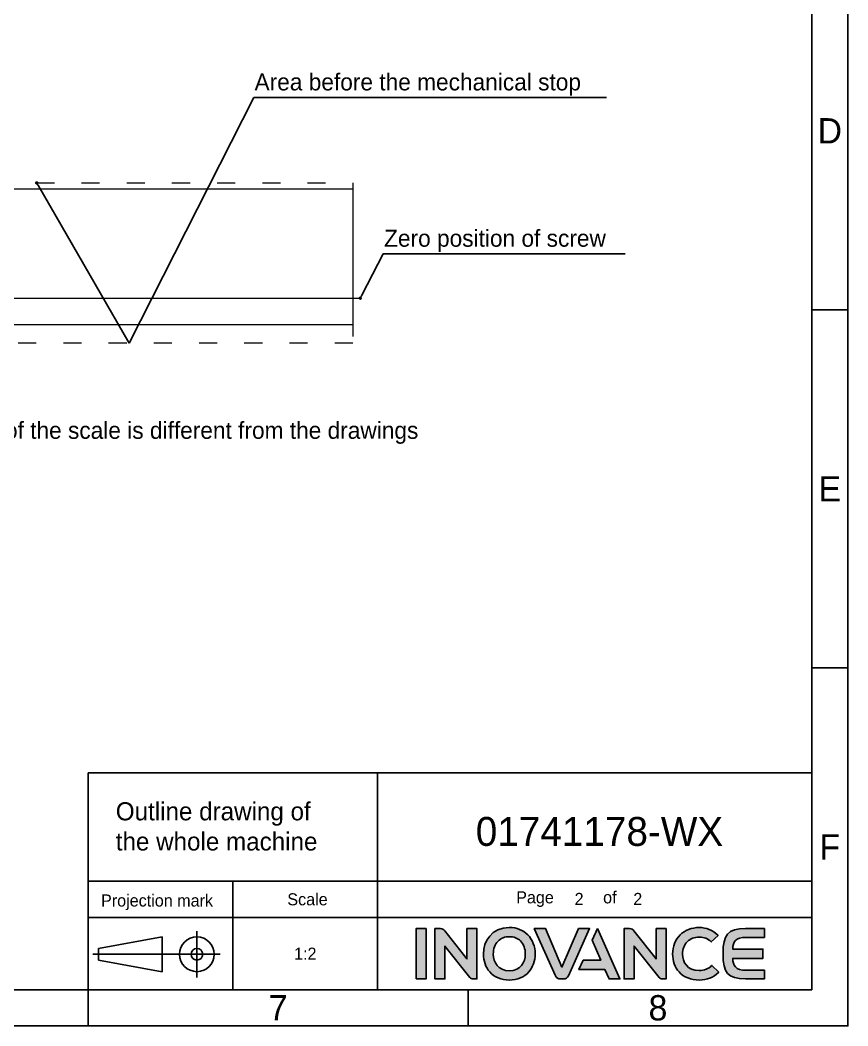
# Model space of a CAD drawing. Header units: millimetres. Extents: x 4086 to 8300, y 123 to 1549.
# Drawn here: x 7750 to 8300, y 124 to 791 of the extents above; entities that cross this region are included whole.
import ezdxf
from ezdxf import colors
from ezdxf.entities.mleader import LeaderData, LeaderLine
from ezdxf.enums import TextEntityAlignment as Align
from ezdxf.math import Vec2, Vec3

# ---------------------------------------------------------------- set-up
doc = ezdxf.new("R2010")
doc.units = ezdxf.units.MM
doc.linetypes.add('ACAD_ISO03W100', pattern=[30, 12, -18])
doc.layers.add('logo-蓝色', color=7, linetype='Continuous', true_color=0x008ccf)
for name, color, linetype, lineweight in [('标注层', 7, 'Continuous', 0), ('细线层', 7, 'Continuous', 0), ('虚线层', 7, 'ACAD_ISO03W100', 0)]:
    doc.layers.add(name, color=color, linetype=linetype, lineweight=lineweight)
doc.styles.get("Standard").update_dxf_attribs({"font": 'simsun.ttc'})
doc.styles.add('思源黑', font='SourceHanSansCN-Normal.ttf')

# ---------------------------------------------------------------- blocks, each defined once
blk = doc.blocks.new('1')
at = {"layer": 'logo-蓝色'}
h = blk.add_hatch(color=256, dxfattribs=at)
h.dxf.hatch_style = 1
edge = h.paths.add_edge_path()
edge.add_spline(control_points=[(8013.23, 154.78), (8013.23, 154.78), (8019.82, 154.78), (8019.82, 154.78), (8019.82, 154.78), (8019.82, 154.78), (8019.82, 188.18), (8019.82, 188.18), (8019.82, 188.18), (8019.82, 188.18), (8013.23, 188.18), (8013.23, 188.18), (8013.23, 188.18), (8013.23, 188.18), (8013.23, 154.78), (8013.23, 154.78)], knot_values=[0, 0, 0, 0, 0.25, 0.25, 0.25, 0.25, 0.5, 0.5, 0.5, 0.5, 0.75, 0.75, 0.75, 0.75, 1, 1, 1, 1], degree=3, periodic=1)
h = blk.add_hatch(color=256, dxfattribs=at)
h.dxf.hatch_style = 1
edge = h.paths.add_edge_path()
edge.add_spline(control_points=[(8046.94, 188.21), (8046.94, 188.21), (8046.94, 168.1), (8046.94, 168.1), (8046.94, 168.1), (8046.94, 168.1), (8032.19, 186.74), (8032.19, 186.74), (8032.19, 186.74), (8031.53, 187.61), (8030.5, 188.16), (8029.33, 188.16), (8029.33, 188.16), (8029.33, 188.16), (8025.72, 188.16), (8025.72, 188.16), (8025.72, 188.16), (8025.72, 188.16), (8025.72, 154.75), (8025.72, 154.75), (8025.72, 154.75), (8025.72, 154.75), (8032.36, 154.75), (8032.36, 154.75), (8032.36, 154.75), (8032.36, 154.75), (8032.36, 176.6), (8032.36, 176.6), (8032.36, 176.6), (8032.36, 176.6), (8048.9, 155.77), (8048.9, 155.77), (8048.9, 155.77), (8049.38, 155.15), (8050.12, 154.75), (8050.96, 154.75), (8050.96, 154.75), (8050.96, 154.75), (8053.57, 154.75), (8053.57, 154.75), (8053.57, 154.75), (8053.57, 154.75), (8053.57, 188.21), (8053.57, 188.21), (8053.57, 188.21), (8053.57, 188.21), (8046.94, 188.21), (8046.94, 188.21)], knot_values=[0, 0, 0, 0, 0.083333, 0.083333, 0.083333, 0.083333, 0.166667, 0.166667, 0.166667, 0.166667, 0.25, 0.25, 0.25, 0.25, 0.333333, 0.333333, 0.333333, 0.333333, 0.416667, 0.416667, 0.416667, 0.416667, 0.5, 0.5, 0.5, 0.5, 0.583333, 0.583333, 0.583333, 0.583333, 0.666667, 0.666667, 0.666667, 0.666667, 0.75, 0.75, 0.75, 0.75, 0.833333, 0.833333, 0.833333, 0.833333, 0.916667, 0.916667, 0.916667, 0.916667, 1, 1, 1, 1], degree=3, periodic=1)
h = blk.add_hatch(color=256, dxfattribs=at)
h.dxf.hatch_style = 1
edge = h.paths.add_edge_path(flags=16)
edge.add_spline(control_points=[(8067.54, 179.9), (8069.43, 181.84), (8071.96, 182.81), (8075.04, 182.81), (8075.04, 182.81), (8078.11, 182.81), (8080.61, 181.85), (8082.47, 179.96), (8082.47, 179.96), (8084.53, 177.86), (8085.68, 174.68), (8085.63, 171.25), (8085.63, 171.25), (8085.53, 165.9), (8082.7, 160.19), (8075.04, 160.19), (8075.04, 160.19), (8067.42, 160.19), (8064.55, 165.88), (8064.41, 171.2), (8064.41, 171.2), (8064.32, 174.6), (8065.46, 177.77), (8067.54, 179.9)], knot_values=[0, 0, 0, 0, 0.166667, 0.166667, 0.166667, 0.166667, 0.333333, 0.333333, 0.333333, 0.333333, 0.5, 0.5, 0.5, 0.5, 0.666667, 0.666667, 0.666667, 0.666667, 0.833333, 0.833333, 0.833333, 0.833333, 1, 1, 1, 1], degree=3, periodic=0)
edge = h.paths.add_edge_path()
edge.add_spline(control_points=[(8075.04, 188.89), (8063.23, 188.89), (8057.87, 179.77), (8057.87, 171.29), (8057.87, 171.29), (8057.87, 166.68), (8059.36, 162.46), (8062.06, 159.4), (8062.06, 159.4), (8065.12, 155.91), (8069.62, 154.07), (8075.04, 154.07), (8075.04, 154.07), (8080.43, 154.07), (8084.92, 155.94), (8087.98, 159.47), (8087.98, 159.47), (8090.63, 162.55), (8092.12, 166.76), (8092.17, 171.33), (8092.17, 171.33), (8092.22, 176.26), (8090.44, 180.93), (8087.25, 184.14), (8087.25, 184.14), (8084.18, 187.25), (8079.95, 188.89), (8075.04, 188.89)], knot_values=[0, 0, 0, 0, 0.142857, 0.142857, 0.142857, 0.142857, 0.285714, 0.285714, 0.285714, 0.285714, 0.428571, 0.428571, 0.428571, 0.428571, 0.571429, 0.571429, 0.571429, 0.571429, 0.714286, 0.714286, 0.714286, 0.714286, 0.857143, 0.857143, 0.857143, 0.857143, 1, 1, 1, 1], degree=3, periodic=0)
h = blk.add_hatch(color=256, dxfattribs=at)
h.dxf.hatch_style = 1
edge = h.paths.add_edge_path()
edge.add_spline(control_points=[(8120.89, 188.19), (8120.89, 188.19), (8109.97, 162.65), (8109.97, 162.65), (8109.97, 162.65), (8109.97, 162.65), (8099.04, 188.19), (8099.04, 188.19), (8099.04, 188.19), (8099.04, 188.19), (8091.61, 188.19), (8091.61, 188.19), (8091.61, 188.19), (8091.61, 188.19), (8105.64, 156.92), (8105.64, 156.92), (8105.64, 156.92), (8106.2, 155.66), (8107.46, 154.78), (8108.92, 154.78), (8108.92, 154.78), (8108.92, 154.78), (8108.95, 154.78), (8108.95, 154.78), (8108.95, 154.78), (8108.95, 154.78), (8110.97, 154.78), (8110.97, 154.78), (8110.97, 154.78), (8110.97, 154.78), (8111.01, 154.78), (8111.01, 154.78), (8111.01, 154.78), (8112.46, 154.78), (8113.72, 155.66), (8114.28, 156.91), (8114.28, 156.91), (8114.28, 156.91), (8128.32, 188.19), (8128.32, 188.19), (8128.32, 188.19), (8128.32, 188.19), (8120.89, 188.19), (8120.89, 188.19)], knot_values=[0, 0, 0, 0, 0.090909, 0.090909, 0.090909, 0.090909, 0.181818, 0.181818, 0.181818, 0.181818, 0.272727, 0.272727, 0.272727, 0.272727, 0.363636, 0.363636, 0.363636, 0.363636, 0.454545, 0.454545, 0.454545, 0.454545, 0.545455, 0.545455, 0.545455, 0.545455, 0.636364, 0.636364, 0.636364, 0.636364, 0.727273, 0.727273, 0.727273, 0.727273, 0.818182, 0.818182, 0.818182, 0.818182, 0.909091, 0.909091, 0.909091, 0.909091, 1, 1, 1, 1], degree=3, periodic=1)
h = blk.add_hatch(color=256, dxfattribs=at)
h.dxf.hatch_style = 1
edge = h.paths.add_edge_path()
edge.add_spline(control_points=[(8133.46, 188.19), (8133.46, 188.19), (8129.99, 180.42), (8129.99, 180.42), (8129.99, 180.42), (8129.99, 180.42), (8135.74, 167.21), (8135.74, 167.21), (8135.74, 167.21), (8135.74, 167.21), (8124.06, 167.21), (8124.06, 167.21), (8124.06, 167.21), (8124.06, 167.21), (8121.26, 161), (8121.26, 161), (8121.26, 161), (8121.26, 161), (8138.42, 161), (8138.42, 161), (8138.42, 161), (8138.42, 161), (8141.2, 154.78), (8141.2, 154.78), (8141.2, 154.78), (8141.2, 154.78), (8148.45, 154.78), (8148.45, 154.78), (8148.45, 154.78), (8148.45, 154.78), (8133.46, 188.19), (8133.46, 188.19)], knot_values=[0, 0, 0, 0, 0.125, 0.125, 0.125, 0.125, 0.25, 0.25, 0.25, 0.25, 0.375, 0.375, 0.375, 0.375, 0.5, 0.5, 0.5, 0.5, 0.625, 0.625, 0.625, 0.625, 0.75, 0.75, 0.75, 0.75, 0.875, 0.875, 0.875, 0.875, 1, 1, 1, 1], degree=3, periodic=1)
h = blk.add_hatch(color=256, dxfattribs=at)
h.dxf.hatch_style = 1
edge = h.paths.add_edge_path()
edge.add_spline(control_points=[(8172.43, 188.21), (8172.43, 188.21), (8172.43, 168.1), (8172.43, 168.1), (8172.43, 168.1), (8172.43, 168.1), (8157.68, 186.74), (8157.68, 186.74), (8157.68, 186.74), (8157.03, 187.61), (8155.99, 188.16), (8154.82, 188.16), (8154.82, 188.16), (8154.82, 188.16), (8151.22, 188.16), (8151.22, 188.16), (8151.22, 188.16), (8151.22, 188.16), (8151.22, 154.75), (8151.22, 154.75), (8151.22, 154.75), (8151.22, 154.75), (8157.86, 154.75), (8157.86, 154.75), (8157.86, 154.75), (8157.86, 154.75), (8157.86, 176.6), (8157.86, 176.6), (8157.86, 176.6), (8157.86, 176.6), (8174.4, 155.77), (8174.4, 155.77), (8174.4, 155.77), (8174.88, 155.15), (8175.63, 154.75), (8176.46, 154.75), (8176.46, 154.75), (8176.46, 154.75), (8179.07, 154.75), (8179.07, 154.75), (8179.07, 154.75), (8179.07, 154.75), (8179.07, 188.21), (8179.07, 188.21), (8179.07, 188.21), (8179.07, 188.21), (8172.43, 188.21), (8172.43, 188.21)], knot_values=[0, 0, 0, 0, 0.083333, 0.083333, 0.083333, 0.083333, 0.166667, 0.166667, 0.166667, 0.166667, 0.25, 0.25, 0.25, 0.25, 0.333333, 0.333333, 0.333333, 0.333333, 0.416667, 0.416667, 0.416667, 0.416667, 0.5, 0.5, 0.5, 0.5, 0.583333, 0.583333, 0.583333, 0.583333, 0.666667, 0.666667, 0.666667, 0.666667, 0.75, 0.75, 0.75, 0.75, 0.833333, 0.833333, 0.833333, 0.833333, 0.916667, 0.916667, 0.916667, 0.916667, 1, 1, 1, 1], degree=3, periodic=1)
h = blk.add_hatch(color=256, dxfattribs=at)
h.dxf.hatch_style = 1
edge = h.paths.add_edge_path()
edge.add_spline(control_points=[(8209.25, 163.61), (8207.23, 161.58), (8204.1, 160.33), (8201.1, 160.33), (8201.1, 160.33), (8192.96, 160.33), (8190, 165.99), (8189.95, 171.3), (8189.95, 171.3), (8189.93, 174.48), (8191.06, 177.46), (8193.08, 179.5), (8193.08, 179.5), (8195.06, 181.49), (8197.83, 182.54), (8201.1, 182.54), (8201.1, 182.54), (8204.13, 182.54), (8206.91, 181.45), (8208.93, 179.48), (8208.93, 179.48), (8208.93, 179.48), (8209.06, 179.35), (8209.06, 179.35), (8209.06, 179.35), (8209.06, 179.35), (8213.51, 183.64), (8213.51, 183.64), (8213.51, 183.64), (8213.51, 183.64), (8213.36, 183.79), (8213.36, 183.79), (8213.36, 183.79), (8209.98, 187.13), (8205.74, 188.89), (8201.1, 188.89), (8201.1, 188.89), (8195.92, 188.89), (8191.52, 187.22), (8188.35, 184.05), (8188.35, 184.05), (8185.19, 180.85), (8183.38, 176.21), (8183.4, 171.29), (8183.4, 171.29), (8183.43, 166.66), (8184.93, 162.46), (8187.63, 159.43), (8187.63, 159.43), (8190.75, 155.92), (8195.41, 154.07), (8201.1, 154.07), (8201.1, 154.07), (8206.11, 154.07), (8210.49, 155.79), (8213.78, 159.03), (8213.78, 159.03), (8213.78, 159.03), (8213.94, 159.17), (8213.94, 159.17), (8213.94, 159.17), (8213.94, 159.17), (8209.41, 163.76), (8209.41, 163.76), (8209.41, 163.76), (8209.41, 163.76), (8209.25, 163.61), (8209.25, 163.61)], knot_values=[0, 0, 0, 0, 0.058824, 0.058824, 0.058824, 0.058824, 0.117647, 0.117647, 0.117647, 0.117647, 0.176471, 0.176471, 0.176471, 0.176471, 0.235294, 0.235294, 0.235294, 0.235294, 0.294118, 0.294118, 0.294118, 0.294118, 0.352941, 0.352941, 0.352941, 0.352941, 0.411765, 0.411765, 0.411765, 0.411765, 0.470588, 0.470588, 0.470588, 0.470588, 0.529412, 0.529412, 0.529412, 0.529412, 0.588235, 0.588235, 0.588235, 0.588235, 0.647059, 0.647059, 0.647059, 0.647059, 0.705882, 0.705882, 0.705882, 0.705882, 0.764706, 0.764706, 0.764706, 0.764706, 0.823529, 0.823529, 0.823529, 0.823529, 0.882353, 0.882353, 0.882353, 0.882353, 0.941176, 0.941176, 0.941176, 0.941176, 1, 1, 1, 1], degree=3, periodic=0)
h = blk.add_hatch(color=256, dxfattribs=at)
h.dxf.hatch_style = 1
edge = h.paths.add_edge_path()
edge.add_spline(control_points=[(8231.83, 182.36), (8231.83, 182.36), (8244.33, 182.36), (8244.33, 182.36), (8244.33, 182.36), (8244.33, 182.36), (8244.33, 188.19), (8244.33, 188.19), (8244.33, 188.19), (8244.33, 188.19), (8231.67, 188.19), (8231.67, 188.19), (8231.67, 188.19), (8220.02, 188.19), (8216.82, 183.73), (8216.82, 171.89), (8216.82, 171.89), (8216.82, 171.89), (8216.82, 171.49), (8216.82, 171.49), (8216.82, 171.49), (8216.82, 171.49), (8216.82, 171.47), (8216.82, 171.47), (8216.82, 171.47), (8216.82, 171.47), (8216.82, 171.46), (8216.82, 171.46), (8216.82, 171.46), (8216.82, 171.46), (8216.82, 171.46), (8216.82, 171.46), (8216.82, 171.46), (8216.82, 171.46), (8216.82, 171.05), (8216.82, 171.05), (8216.82, 171.05), (8216.82, 159.22), (8220.02, 154.76), (8231.67, 154.76), (8231.67, 154.76), (8231.67, 154.76), (8244.33, 154.76), (8244.33, 154.76), (8244.33, 154.76), (8244.33, 154.76), (8244.33, 160.58), (8244.33, 160.58), (8244.33, 160.58), (8244.33, 160.58), (8231.83, 160.58), (8231.83, 160.58), (8231.83, 160.58), (8228.75, 160.58), (8226.44, 161.14), (8225.01, 162.75), (8225.01, 162.75), (8223.9, 164.01), (8223.39, 166.03), (8223.25, 168.36), (8223.25, 168.36), (8223.25, 168.36), (8243.24, 168.36), (8243.24, 168.36), (8243.24, 168.36), (8243.24, 168.36), (8243.24, 171.47), (8243.24, 171.47), (8243.24, 171.47), (8243.24, 171.47), (8243.24, 174.59), (8243.24, 174.59), (8243.24, 174.59), (8243.24, 174.59), (8223.25, 174.59), (8223.25, 174.59), (8223.25, 174.59), (8223.39, 176.9), (8223.9, 178.93), (8225.01, 180.2), (8225.01, 180.2), (8226.44, 181.81), (8228.75, 182.36), (8231.83, 182.36)], knot_values=[0, 0, 0, 0, 0.047619, 0.047619, 0.047619, 0.047619, 0.095238, 0.095238, 0.095238, 0.095238, 0.142857, 0.142857, 0.142857, 0.142857, 0.190476, 0.190476, 0.190476, 0.190476, 0.238095, 0.238095, 0.238095, 0.238095, 0.285714, 0.285714, 0.285714, 0.285714, 0.333333, 0.333333, 0.333333, 0.333333, 0.380952, 0.380952, 0.380952, 0.380952, 0.428571, 0.428571, 0.428571, 0.428571, 0.47619, 0.47619, 0.47619, 0.47619, 0.52381, 0.52381, 0.52381, 0.52381, 0.571429, 0.571429, 0.571429, 0.571429, 0.619048, 0.619048, 0.619048, 0.619048, 0.666667, 0.666667, 0.666667, 0.666667, 0.714286, 0.714286, 0.714286, 0.714286, 0.761905, 0.761905, 0.761905, 0.761905, 0.809524, 0.809524, 0.809524, 0.809524, 0.857143, 0.857143, 0.857143, 0.857143, 0.904762, 0.904762, 0.904762, 0.904762, 0.952381, 0.952381, 0.952381, 0.952381, 1, 1, 1, 1], degree=3, periodic=0)
at = {"color": 2}
for p, q in [((8299.66, 598.82), (8275.66, 598.82)), ((8299.66, 361.22), (8275.66, 361.22)), ((8275.66, 291.62), (7795.66, 291.62)), ((7795.66, 147.62), (7795.66, 291.62)), ((7795.66, 291.62), (7882.06, 291.62)), ((7987.66, 147.62), (7987.66, 291.62)), ((7795.66, 147.62), (7795.66, 219.62)), ((7795.66, 219.62), (7882.06, 219.62)), ((7795.66, 219.62), (8275.66, 219.62)), ((7891.66, 147.62), (7891.66, 219.62)), ((7795.66, 195.62), (7987.66, 195.62)), ((7802.49, 174.96), (7844.73, 182.64)), ((7844.73, 159.6), (7844.73, 182.64)), ((7867.77, 155.76), (7867.77, 186.48)), ((7802.49, 174.96), (7802.49, 167.28)), ((7883.13, 171.12), (7798.65, 171.12)), ((7844.73, 159.6), (7802.49, 167.28)), ((7795.66, 123.62), (7795.66, 147.62)), ((8047.66, 123.62), (8047.66, 147.62))]:
    blk.add_line(p, q, dxfattribs=at)
for points in [[(6283.66, 123.62), (6283.66, 1549.22), (8299.66, 1549.22), (8299.66, 123.62)], [(6403.66, 147.62), (6403.66, 1525.22), (8275.66, 1525.22), (8275.66, 147.62)], [(7987.66, 195.62), (8275.66, 195.62), (8275.66, 147.62), (7987.66, 147.62)]]:
    blk.add_lwpolyline(points, close=True, dxfattribs=at)
for radius in [11.52, 3.84]:
    blk.add_circle((7867.77, 171.12), radius, dxfattribs=at)
at = {"layer": 'logo-蓝色'}
for points, knots in [([(8013.23, 154.78), (8013.23, 154.78), (8019.82, 154.78), (8019.82, 154.78), (8019.82, 154.78), (8019.82, 154.78), (8019.82, 188.18), (8019.82, 188.18), (8019.82, 188.18), (8019.82, 188.18), (8013.23, 188.18), (8013.23, 188.18), (8013.23, 188.18), (8013.23, 188.18), (8013.23, 154.78), (8013.23, 154.78)], [0, 0, 0, 0, 0.25, 0.25, 0.25, 0.25, 0.5, 0.5, 0.5, 0.5, 0.75, 0.75, 0.75, 0.75, 1, 1, 1, 1]), ([(8046.94, 188.21), (8046.94, 188.21), (8046.94, 168.1), (8046.94, 168.1), (8046.94, 168.1), (8046.94, 168.1), (8032.19, 186.74), (8032.19, 186.74), (8032.19, 186.74), (8031.53, 187.61), (8030.5, 188.16), (8029.33, 188.16), (8029.33, 188.16), (8029.33, 188.16), (8025.72, 188.16), (8025.72, 188.16), (8025.72, 188.16), (8025.72, 188.16), (8025.72, 154.75), (8025.72, 154.75), (8025.72, 154.75), (8025.72, 154.75), (8032.36, 154.75), (8032.36, 154.75), (8032.36, 154.75), (8032.36, 154.75), (8032.36, 176.6), (8032.36, 176.6), (8032.36, 176.6), (8032.36, 176.6), (8048.9, 155.77), (8048.9, 155.77), (8048.9, 155.77), (8049.38, 155.15), (8050.12, 154.75), (8050.96, 154.75), (8050.96, 154.75), (8050.96, 154.75), (8053.57, 154.75), (8053.57, 154.75), (8053.57, 154.75), (8053.57, 154.75), (8053.57, 188.21), (8053.57, 188.21), (8053.57, 188.21), (8053.57, 188.21), (8046.94, 188.21), (8046.94, 188.21)], [0, 0, 0, 0, 0.083333, 0.083333, 0.083333, 0.083333, 0.166667, 0.166667, 0.166667, 0.166667, 0.25, 0.25, 0.25, 0.25, 0.333333, 0.333333, 0.333333, 0.333333, 0.416667, 0.416667, 0.416667, 0.416667, 0.5, 0.5, 0.5, 0.5, 0.583333, 0.583333, 0.583333, 0.583333, 0.666667, 0.666667, 0.666667, 0.666667, 0.75, 0.75, 0.75, 0.75, 0.833333, 0.833333, 0.833333, 0.833333, 0.916667, 0.916667, 0.916667, 0.916667, 1, 1, 1, 1]), ([(8075.04, 188.89), (8063.23, 188.89), (8057.87, 179.77), (8057.87, 171.29), (8057.87, 171.29), (8057.87, 166.68), (8059.36, 162.46), (8062.06, 159.4), (8062.06, 159.4), (8065.12, 155.91), (8069.62, 154.07), (8075.04, 154.07), (8075.04, 154.07), (8080.43, 154.07), (8084.92, 155.94), (8087.98, 159.47), (8087.98, 159.47), (8090.63, 162.55), (8092.12, 166.76), (8092.17, 171.33), (8092.17, 171.33), (8092.22, 176.26), (8090.44, 180.93), (8087.25, 184.14), (8087.25, 184.14), (8084.18, 187.25), (8079.95, 188.89), (8075.04, 188.89)], [0, 0, 0, 0, 0.142857, 0.142857, 0.142857, 0.142857, 0.285714, 0.285714, 0.285714, 0.285714, 0.428571, 0.428571, 0.428571, 0.428571, 0.571429, 0.571429, 0.571429, 0.571429, 0.714286, 0.714286, 0.714286, 0.714286, 0.857143, 0.857143, 0.857143, 0.857143, 1, 1, 1, 1]), ([(8120.89, 188.19), (8120.89, 188.19), (8109.97, 162.65), (8109.97, 162.65), (8109.97, 162.65), (8109.97, 162.65), (8099.04, 188.19), (8099.04, 188.19), (8099.04, 188.19), (8099.04, 188.19), (8091.61, 188.19), (8091.61, 188.19), (8091.61, 188.19), (8091.61, 188.19), (8105.64, 156.92), (8105.64, 156.92), (8105.64, 156.92), (8106.2, 155.66), (8107.46, 154.78), (8108.92, 154.78), (8108.92, 154.78), (8108.92, 154.78), (8108.95, 154.78), (8108.95, 154.78), (8108.95, 154.78), (8108.95, 154.78), (8110.97, 154.78), (8110.97, 154.78), (8110.97, 154.78), (8110.97, 154.78), (8111.01, 154.78), (8111.01, 154.78), (8111.01, 154.78), (8112.46, 154.78), (8113.72, 155.66), (8114.28, 156.91), (8114.28, 156.91), (8114.28, 156.91), (8128.32, 188.19), (8128.32, 188.19), (8128.32, 188.19), (8128.32, 188.19), (8120.89, 188.19), (8120.89, 188.19)], [0, 0, 0, 0, 0.090909, 0.090909, 0.090909, 0.090909, 0.181818, 0.181818, 0.181818, 0.181818, 0.272727, 0.272727, 0.272727, 0.272727, 0.363636, 0.363636, 0.363636, 0.363636, 0.454545, 0.454545, 0.454545, 0.454545, 0.545455, 0.545455, 0.545455, 0.545455, 0.636364, 0.636364, 0.636364, 0.636364, 0.727273, 0.727273, 0.727273, 0.727273, 0.818182, 0.818182, 0.818182, 0.818182, 0.909091, 0.909091, 0.909091, 0.909091, 1, 1, 1, 1]), ([(8133.46, 188.19), (8133.46, 188.19), (8129.99, 180.42), (8129.99, 180.42), (8129.99, 180.42), (8129.99, 180.42), (8135.74, 167.21), (8135.74, 167.21), (8135.74, 167.21), (8135.74, 167.21), (8124.06, 167.21), (8124.06, 167.21), (8124.06, 167.21), (8124.06, 167.21), (8121.26, 161), (8121.26, 161), (8121.26, 161), (8121.26, 161), (8138.42, 161), (8138.42, 161), (8138.42, 161), (8138.42, 161), (8141.2, 154.78), (8141.2, 154.78), (8141.2, 154.78), (8141.2, 154.78), (8148.45, 154.78), (8148.45, 154.78), (8148.45, 154.78), (8148.45, 154.78), (8133.46, 188.19), (8133.46, 188.19)], [0, 0, 0, 0, 0.125, 0.125, 0.125, 0.125, 0.25, 0.25, 0.25, 0.25, 0.375, 0.375, 0.375, 0.375, 0.5, 0.5, 0.5, 0.5, 0.625, 0.625, 0.625, 0.625, 0.75, 0.75, 0.75, 0.75, 0.875, 0.875, 0.875, 0.875, 1, 1, 1, 1]), ([(8172.43, 188.21), (8172.43, 188.21), (8172.43, 168.1), (8172.43, 168.1), (8172.43, 168.1), (8172.43, 168.1), (8157.68, 186.74), (8157.68, 186.74), (8157.68, 186.74), (8157.03, 187.61), (8155.99, 188.16), (8154.82, 188.16), (8154.82, 188.16), (8154.82, 188.16), (8151.22, 188.16), (8151.22, 188.16), (8151.22, 188.16), (8151.22, 188.16), (8151.22, 154.75), (8151.22, 154.75), (8151.22, 154.75), (8151.22, 154.75), (8157.86, 154.75), (8157.86, 154.75), (8157.86, 154.75), (8157.86, 154.75), (8157.86, 176.6), (8157.86, 176.6), (8157.86, 176.6), (8157.86, 176.6), (8174.4, 155.77), (8174.4, 155.77), (8174.4, 155.77), (8174.88, 155.15), (8175.63, 154.75), (8176.46, 154.75), (8176.46, 154.75), (8176.46, 154.75), (8179.07, 154.75), (8179.07, 154.75), (8179.07, 154.75), (8179.07, 154.75), (8179.07, 188.21), (8179.07, 188.21), (8179.07, 188.21), (8179.07, 188.21), (8172.43, 188.21), (8172.43, 188.21)], [0, 0, 0, 0, 0.083333, 0.083333, 0.083333, 0.083333, 0.166667, 0.166667, 0.166667, 0.166667, 0.25, 0.25, 0.25, 0.25, 0.333333, 0.333333, 0.333333, 0.333333, 0.416667, 0.416667, 0.416667, 0.416667, 0.5, 0.5, 0.5, 0.5, 0.583333, 0.583333, 0.583333, 0.583333, 0.666667, 0.666667, 0.666667, 0.666667, 0.75, 0.75, 0.75, 0.75, 0.833333, 0.833333, 0.833333, 0.833333, 0.916667, 0.916667, 0.916667, 0.916667, 1, 1, 1, 1]), ([(8209.25, 163.61), (8207.23, 161.58), (8204.1, 160.33), (8201.1, 160.33), (8201.1, 160.33), (8192.96, 160.33), (8190, 165.99), (8189.95, 171.3), (8189.95, 171.3), (8189.93, 174.48), (8191.06, 177.46), (8193.08, 179.5), (8193.08, 179.5), (8195.06, 181.49), (8197.83, 182.54), (8201.1, 182.54), (8201.1, 182.54), (8204.13, 182.54), (8206.91, 181.45), (8208.93, 179.48), (8208.93, 179.48), (8208.93, 179.48), (8209.06, 179.35), (8209.06, 179.35), (8209.06, 179.35), (8209.06, 179.35), (8213.51, 183.64), (8213.51, 183.64), (8213.51, 183.64), (8213.51, 183.64), (8213.36, 183.79), (8213.36, 183.79), (8213.36, 183.79), (8209.98, 187.13), (8205.74, 188.89), (8201.1, 188.89), (8201.1, 188.89), (8195.92, 188.89), (8191.52, 187.22), (8188.35, 184.05), (8188.35, 184.05), (8185.19, 180.85), (8183.38, 176.21), (8183.4, 171.29), (8183.4, 171.29), (8183.43, 166.66), (8184.93, 162.46), (8187.63, 159.43), (8187.63, 159.43), (8190.75, 155.92), (8195.41, 154.07), (8201.1, 154.07), (8201.1, 154.07), (8206.11, 154.07), (8210.49, 155.79), (8213.78, 159.03), (8213.78, 159.03), (8213.78, 159.03), (8213.94, 159.17), (8213.94, 159.17), (8213.94, 159.17), (8213.94, 159.17), (8209.41, 163.76), (8209.41, 163.76), (8209.41, 163.76), (8209.41, 163.76), (8209.25, 163.61), (8209.25, 163.61)], [0, 0, 0, 0, 0.058824, 0.058824, 0.058824, 0.058824, 0.117647, 0.117647, 0.117647, 0.117647, 0.176471, 0.176471, 0.176471, 0.176471, 0.235294, 0.235294, 0.235294, 0.235294, 0.294118, 0.294118, 0.294118, 0.294118, 0.352941, 0.352941, 0.352941, 0.352941, 0.411765, 0.411765, 0.411765, 0.411765, 0.470588, 0.470588, 0.470588, 0.470588, 0.529412, 0.529412, 0.529412, 0.529412, 0.588235, 0.588235, 0.588235, 0.588235, 0.647059, 0.647059, 0.647059, 0.647059, 0.705882, 0.705882, 0.705882, 0.705882, 0.764706, 0.764706, 0.764706, 0.764706, 0.823529, 0.823529, 0.823529, 0.823529, 0.882353, 0.882353, 0.882353, 0.882353, 0.941176, 0.941176, 0.941176, 0.941176, 1, 1, 1, 1]), ([(8231.83, 182.36), (8231.83, 182.36), (8244.33, 182.36), (8244.33, 182.36), (8244.33, 182.36), (8244.33, 182.36), (8244.33, 188.19), (8244.33, 188.19), (8244.33, 188.19), (8244.33, 188.19), (8231.67, 188.19), (8231.67, 188.19), (8231.67, 188.19), (8220.02, 188.19), (8216.82, 183.73), (8216.82, 171.89), (8216.82, 171.89), (8216.82, 171.89), (8216.82, 171.49), (8216.82, 171.49), (8216.82, 171.49), (8216.82, 171.49), (8216.82, 171.47), (8216.82, 171.47), (8216.82, 171.47), (8216.82, 171.47), (8216.82, 171.46), (8216.82, 171.46), (8216.82, 171.46), (8216.82, 171.46), (8216.82, 171.46), (8216.82, 171.46), (8216.82, 171.46), (8216.82, 171.46), (8216.82, 171.05), (8216.82, 171.05), (8216.82, 171.05), (8216.82, 159.22), (8220.02, 154.76), (8231.67, 154.76), (8231.67, 154.76), (8231.67, 154.76), (8244.33, 154.76), (8244.33, 154.76), (8244.33, 154.76), (8244.33, 154.76), (8244.33, 160.58), (8244.33, 160.58), (8244.33, 160.58), (8244.33, 160.58), (8231.83, 160.58), (8231.83, 160.58), (8231.83, 160.58), (8228.75, 160.58), (8226.44, 161.14), (8225.01, 162.75), (8225.01, 162.75), (8223.9, 164.01), (8223.39, 166.03), (8223.25, 168.36), (8223.25, 168.36), (8223.25, 168.36), (8243.24, 168.36), (8243.24, 168.36), (8243.24, 168.36), (8243.24, 168.36), (8243.24, 171.47), (8243.24, 171.47), (8243.24, 171.47), (8243.24, 171.47), (8243.24, 174.59), (8243.24, 174.59), (8243.24, 174.59), (8243.24, 174.59), (8223.25, 174.59), (8223.25, 174.59), (8223.25, 174.59), (8223.39, 176.9), (8223.9, 178.93), (8225.01, 180.2), (8225.01, 180.2), (8226.44, 181.81), (8228.75, 182.36), (8231.83, 182.36)], [0, 0, 0, 0, 0.047619, 0.047619, 0.047619, 0.047619, 0.095238, 0.095238, 0.095238, 0.095238, 0.142857, 0.142857, 0.142857, 0.142857, 0.190476, 0.190476, 0.190476, 0.190476, 0.238095, 0.238095, 0.238095, 0.238095, 0.285714, 0.285714, 0.285714, 0.285714, 0.333333, 0.333333, 0.333333, 0.333333, 0.380952, 0.380952, 0.380952, 0.380952, 0.428571, 0.428571, 0.428571, 0.428571, 0.47619, 0.47619, 0.47619, 0.47619, 0.52381, 0.52381, 0.52381, 0.52381, 0.571429, 0.571429, 0.571429, 0.571429, 0.619048, 0.619048, 0.619048, 0.619048, 0.666667, 0.666667, 0.666667, 0.666667, 0.714286, 0.714286, 0.714286, 0.714286, 0.761905, 0.761905, 0.761905, 0.761905, 0.809524, 0.809524, 0.809524, 0.809524, 0.857143, 0.857143, 0.857143, 0.857143, 0.904762, 0.904762, 0.904762, 0.904762, 0.952381, 0.952381, 0.952381, 0.952381, 1, 1, 1, 1]), ([(8067.54, 179.9), (8069.43, 181.84), (8071.96, 182.81), (8075.04, 182.81), (8075.04, 182.81), (8078.11, 182.81), (8080.61, 181.85), (8082.47, 179.96), (8082.47, 179.96), (8084.53, 177.86), (8085.68, 174.68), (8085.63, 171.25), (8085.63, 171.25), (8085.53, 165.9), (8082.7, 160.19), (8075.04, 160.19), (8075.04, 160.19), (8067.42, 160.19), (8064.55, 165.88), (8064.41, 171.2), (8064.41, 171.2), (8064.32, 174.6), (8065.46, 177.77), (8067.54, 179.9)], [0, 0, 0, 0, 0.166667, 0.166667, 0.166667, 0.166667, 0.333333, 0.333333, 0.333333, 0.333333, 0.5, 0.5, 0.5, 0.5, 0.666667, 0.666667, 0.666667, 0.666667, 0.833333, 0.833333, 0.833333, 0.833333, 1, 1, 1, 1])]:
    blk.add_open_spline(points, degree=3, knots=knots, dxfattribs=at)
at = {"color": 2, "style": '思源黑'}
for s, height, p in [('D', 16.8, (8287.66, 717.62)), ('E', 16.8, (8287.66, 480.02)), ('F', 16.8, (8287.66, 242.42)), ('Projection mark', 8, (7841.3, 206.83)), ('Scale', 8, (7941.14, 207.62)), ('7', 16.8, (7921.66, 135.62)), ('8', 16.8, (8173.66, 135.62))]:
    blk.add_text(s, height=height, dxfattribs=at).set_placement(p, align=Align.MIDDLE_CENTER)
blk.add_text('Page           of    ', height=8, dxfattribs=at).set_placement((8118.83, 207.93), align=Align.MIDDLE)
at = {"color": 2, "insert": (7813.94, 272.02), "char_height": 12, "width": 145.1747, "attachment_point": 1}
blk.add_mtext('{\\fSource Han Sans CN Regular|b0|i0|c0|p34;Outline drawing of the whole machine}', dxfattribs=at)
at = {"color": 7, "style": '思源黑'}
for tag, height, p in [('编号', 19.2, (8134.84, 252.67)), ('比例', 8, (7939.66, 171.62))]:
    blk.add_attdef(tag, text='', height=height, dxfattribs=at).set_placement(p, align=Align.MIDDLE)
at = {"linetype": 'Continuous', "lineweight": 0, "ltscale": 0.3, "style": '思源黑'}
for tag, p in [('当前页', (8121.35, 207.93)), ('总页数', (8160.27, 207.93))]:
    blk.add_attdef(tag, text='', height=8, dxfattribs=at).set_placement(p, align=Align.MIDDLE)
blk = doc.blocks.new('_Dot')
at = {"color": 0, "linetype": 'ByBlock', "lineweight": -2}
blk.add_line((-0.5, 0), (-1, 0), dxfattribs=at)
at = {"color": 0, "linetype": 'ByBlock', "const_width": 0.5}
blk.add_lwpolyline([(-0.25, 0, 1), (0.25, 0, 1)], format="xyb", close=True, dxfattribs=at)

msp = doc.modelspace()

# ---------------------------------------------------------------- linework, layer by layer
at = {"layer": '细线层'}
for p, q in [((7431.18466, 678.99855), (7971.18466, 678.99855)), ((7971.18466, 678.99855), (7971.18466, 588.99855)), ((7431.18466, 606.54855), (7976.13466, 606.54855)), ((7431.18466, 588.99855), (7971.18466, 588.99855))]:
    msp.add_line(p, q, dxfattribs=at)
at = {"layer": '虚线层'}
msp.add_lwpolyline([(7431.18466, 683.04855), (7971.18466, 683.04855), (7971.18466, 576.62355), (7431.18466, 576.62355)], close=True, dxfattribs=at)

# ---------------------------------------------------------------- block references
msp.add_blockref('1', (0, 0)).add_auto_attribs({'编号': '01741178-WX', '比例': '1:2', '总页数': '2', '当前页': '2'})

# ---------------------------------------------------------------- texts
at = {"layer": '标注层', "insert": (7576.54023, 524.46139), "char_height": 11.25, "attachment_point": 1}
msp.add_mtext_dynamic_manual_height_columns('{\\fSource Han Sans CN Normal|b0|i0|c134|p34;Note: * marking the size of the scale is different from the drawings}', width=510.7684037, gutter_width=25, heights=[0], dxfattribs=at)

# ---------------------------------------------------------------- leaders
at = {"layer": '标注层'}
ml = msp.add_multileader_mtext('Standard', dxfattribs=at)
ml.set_content('{\\fSource Han Sans CN Normal|b0|i0|c134|p34;Area before the mechanical stop}', color=256)
ml.set_leader_properties()
ml.set_arrow_properties(name='DOT')
ml.build(insert=Vec2(0, 0))
ml.multileader.update_dxf_attribs({"text_left_attachment_type": 5, "text_right_attachment_type": 5, "dogleg_length": 0.36, "arrow_head_size": 2.25})
ctx = ml.context
ctx.base_point, ctx.char_height, ctx.arrow_head_size, ctx.landing_gap_size, ctx.plane_origin = Vec3(7905.88966, 739.65848), 11.25, 2.25, 0.10125, Vec3(7971.18466, 683.04855)
ctx.left_attachment, ctx.right_attachment = 5, 5
notes = []
notes.append((ctx, [(0, (1, 1, 0), (7905.48466, 739.65848), (1, 0), 0.405, [(3, [(7761.48466, 683.04855), (7822.90966, 576.62355)], 0, [])])]))
ctx.mtext.insert, ctx.mtext.flow_direction = Vec3(7905.99091, 755.65915), 5
ml = msp.add_multileader_mtext('Standard', dxfattribs=at)
ml.set_content('{\\fSource Han Sans CN Normal|b0|i0|c134|p34;Zero position of screw}', color=256)
ml.set_leader_properties()
ml.set_arrow_properties(name='DOT')
ml.build(insert=Vec2(0, 0))
ml.multileader.update_dxf_attribs({"text_left_attachment_type": 5, "text_right_attachment_type": 5, "dogleg_length": 0.36, "arrow_head_size": 2.25})
ctx = ml.context
ctx.base_point, ctx.char_height, ctx.arrow_head_size, ctx.landing_gap_size, ctx.plane_origin = Vec3(7991.83966, 635.93348), 11.25, 2.25, 0.10125, Vec3(7971.18466, 606.54855)
ctx.left_attachment, ctx.right_attachment = 5, 5
notes.append((ctx, [(0, (1, 1, 0), (7991.43466, 635.93348), (1, 0), 0.405, [(0, [(7976.13466, 606.54855)], 0, [])])]))
ctx.mtext.insert, ctx.mtext.flow_direction = Vec3(7991.94091, 651.93415), 5
for ctx, leaders in notes:
    for number, flags, end, landing, length, lines in leaders:
        leader = LeaderData()
        leader.index, (leader.has_last_leader_line, leader.has_dogleg_vector, leader.attachment_direction) = number, flags
        leader.last_leader_point, leader.dogleg_vector, leader.dogleg_length = Vec3(end), Vec3(landing), length
        for number, points, colour, breaks in lines:
            line = LeaderLine()
            line.index, line.vertices, line.color, line.breaks = number, Vec3.list(points), colors.encode_raw_color(colour), breaks
            leader.lines.append(line)
        ctx.leaders.append(leader)

doc.saveas('drawing.dxf')
